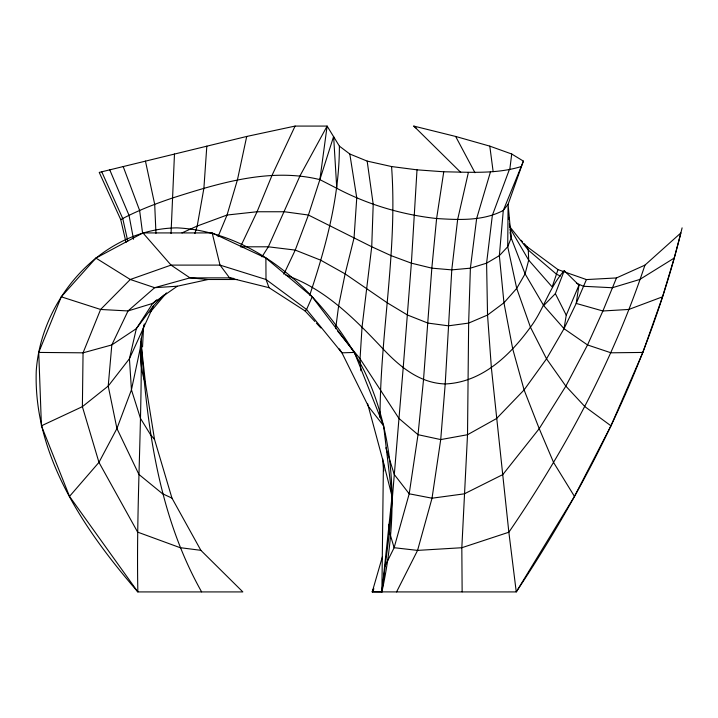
<?xml version="1.0" encoding="UTF-8"?>
<svg xmlns="http://www.w3.org/2000/svg" width="718" height="718" viewBox="0 0 718 718"><rect width="100%" height="100%" fill="white"/><g stroke="black" fill="none" stroke-linecap="round" stroke-linejoin="round"><path stroke-width="1.08" d="M382.416 556.683L372.256 591.856L381.886 591.919L383.43 462.392L367.589 403.588M380.028 417.499C380.091 333.673 397.736 250.483 391.57 166.549L367.167 161.101L349.81 154.011L339.39 146.131L327.121 126.081L295.08 126.081L246.714 136.456L99.237 172.41L120.723 219.591L126.072 242.531M174.474 154.011L171.037 233.503M142.532 346.947L143.636 325.954M391.57 166.549L417.005 169.834L411.378 263.165L403.184 367.984L389.506 532.164L381.886 591.919C397.853 518.881 397.126 439.371 364.268 370.91C327.911 300.142 260.715 231.986 176.951 227.857C101.893 228.8 41.177 298.553 36.25 370.91C33.297 455.67 84.661 530.494 137.856 591.919L242.855 591.919L200.869 550.329L171.952 498.104L154.541 439.479L145.566 383.879L141.078 343.312M309.709 295.188C325.819 246.974 339.39 197.36 339.39 146.131M206.82 146.131L203.894 188.287L197.208 226.026L194.901 233.494M140.782 342.369L140.109 348.975L131.448 389.811L116.926 428.52L98.958 462.374L69.511 496.398L137.856 591.919C136.115 507.294 142.173 422.749 141.168 338.142M381.886 591.919L392.037 496.398L383.618 425.81L354.405 352.43L312.195 296.821L265.884 258.076L212.169 232.919L142.945 232.919L95.916 258.076L61.29 296.821L38.736 352.43L41.429 425.81L69.511 496.398M509.807 169.349L511.719 154.011L489.793 146.131L455.652 136.456L413.801 126.081L460.723 172.383M335.647 328.673L338.672 305.581L345.116 273.881L354.046 237.963L356.756 197.854L349.81 154.011M283.834 274.204L295.242 250.088L308.417 215.032L319.878 179.626L327.121 126.081L300.151 175.533L268.326 246.804L261.98 256.82M285.872 275.12C325.29 288.905 355.132 319.313 383.134 349.011C399.863 366.745 419.68 383.179 445.214 383.959C481.859 382.443 510.094 355.32 530.44 327.193C543.831 309.449 549.225 287.245 564.249 270.668L578.977 285.163L576.213 303.427L564.034 328.682L546.533 358.82L524.095 389.928L496.587 418.513L467.517 434.722L440.726 439.587L418.02 434.677L398.939 418.432L360.041 358.776L337.738 331.249M511.719 154.011L523.377 161.101L521.241 166.549C496.246 174.259 469.563 172.123 443.76 171.79L436.607 218.532L431.832 268.155L423.494 379.993L418.02 434.677L409.197 493.796L394.128 547.708L384.686 566.771M524.158 243.555L527.2 246.812L557.985 269.618L586.426 279.571L616.484 277.938L644.943 265.13L680.879 232.919L674.211 258.076L662.517 296.821L642.861 352.43L610.991 352.807L587.53 344.954L564.034 328.682L566.251 315.211L578.977 285.163M246.714 136.456L237.487 179.626L227.05 215.032L218.039 236.68M468.387 172.41L457.635 219.6L451.775 269.878L445.214 383.959L440.726 439.587L432.03 498.202L417.571 550.392L396.569 591.919L372.256 591.856L373.746 588.85L372.256 591.856M682.1 227.857C650.589 358.381 590.214 480.414 516.26 591.919L396.569 591.919M144.291 323.917C139.274 343.581 138.637 364.582 145.566 383.879M388.887 534.291L389.506 532.164L388.824 524.409M490.493 171.79L476.644 218.532L470.389 268.164L468.648 323.091L467.517 434.722L461.827 547.726L462.141 591.856M336.778 188.296L319.878 179.626L333.628 136.456L336.778 188.296C367.76 204.63 401.829 214.682 436.607 218.532C458.91 219.879 482.927 221.243 503.291 210.446L508.093 204.298L523.377 161.101M557.985 269.618L552.196 286.967L528.69 260.149L510.39 228.862M644.943 265.13C613.253 360.427 565.488 449.495 508.856 532.226L461.827 547.726L417.571 550.392L394.128 547.708L389.506 532.164L388.779 524.364M509.259 169.834L492.36 215.346L486.589 263.174L487.54 315.04L491.399 368.038L508.856 532.226L516.26 591.919L574.454 496.398L610.946 425.81L642.861 352.43M564.034 328.682L543.688 305.581L555.355 293.662L564.249 270.668M521.241 166.549L503.291 210.446L499.351 255.653L503.955 302.79L512.76 349.056L524.095 389.928L539.218 428.655L553.605 462.509L574.454 496.398M616.484 277.938L602.896 310.984L587.53 344.954L565.847 386.131L539.218 428.655L502.806 474.589L464.331 493.831L432.03 498.202L409.197 493.796L394.272 474.499L385.898 447.79M312.195 296.821L306.577 309.476L305.087 310.957L269.035 287.685L229.554 277.866L189.956 277.866L154.666 287.685L128.019 310.948L111.811 344.927L108.212 386.06L116.926 428.52L138.924 474.445L162.474 493.715L171.952 498.104M586.426 279.562L576.213 303.427L602.896 310.984L628.824 309.449L662.517 296.821M295.08 126.081L271.942 175.533L257.062 211.756L240.476 246.804L268.326 246.804L295.242 250.088L320.659 260.158L345.116 273.881L387.181 302.772L407.483 315.014L427.874 323.073L448.427 325.828L468.648 323.091L487.54 315.04L503.955 302.79L516.718 288.394L525.091 273.872L528.69 260.149L528.295 250.088L527.2 246.812M163.722 295.053L153.634 305.572L129.428 358.749L108.212 386.06L82.382 406.666L41.429 425.81M153.634 305.563L136.33 328.656L111.811 344.927L83.055 352.825L38.736 352.43M149.954 312.501L166.45 292.917M156.784 299.819L152.71 303.391L136.33 328.656L129.428 358.749L131.448 389.811L140.477 418.379L150.466 434.605L154.541 439.479M237.021 279.508L208.103 279.499L177.301 286.222L152.71 303.391L128.019 310.948L100.601 309.467L61.29 296.821M674.211 258.076L639.72 279.49L612.31 287.738L583.42 286.276L576.437 283.152M120.723 219.591C137.389 210.652 155.106 203.876 172.993 197.845C219.923 182.884 270.614 167.447 319.878 179.626M181.968 232.91L197.208 226.026L227.05 215.032L257.062 211.756L284.445 211.756L308.417 215.032L371.727 246.75L391.13 255.653L411.378 263.165L431.832 268.155L451.775 269.878L470.389 268.164L486.589 263.174L499.351 255.653L507.725 246.741L511.162 237.954L508.093 204.298L507.725 246.741L516.718 288.394L530.44 327.193L546.533 358.82L565.847 386.131L585.035 406.765L610.946 425.81M177.301 286.222L154.666 287.685L130.272 279.49L95.916 258.076M354.405 352.43L341.947 352.834L306.577 309.476L266.01 279.49L220.013 265.104L171.046 265.104L130.272 279.49L100.601 309.467L83.055 352.825L82.382 406.666L98.958 462.374L137.641 532.119L180.038 547.654L200.869 550.329M417.005 169.834L443.76 171.79M208.103 279.499L189.956 277.866L171.046 265.104L142.945 232.919M233.889 278.458L229.554 277.866L220.013 265.104L212.169 232.919M560.471 276.017L556.477 274.231L528.295 250.088L509.556 226.421M413.801 126.081L416.386 128.226M521.115 240.288L522.632 241.921M305.087 310.957L314.861 321.484M316.36 323.091L320.874 327.955M383.618 425.81L368.585 406.684L341.947 352.834L339.596 349.325M338.95 348.688L340.673 351.497M543.688 305.581L525.091 273.872L511.162 237.954L510.103 229.275M455.652 136.456L474.975 172.742M555.355 293.662L566.251 315.211M201.605 591.856C158.759 515.811 147.046 427.757 141.078 341.992M101.741 171.79L122.742 218.514L127.786 241.167M109.746 169.834L129.025 215.337L133.53 239.238M123.191 166.549L139.615 210.437L142.64 233.583M269.035 287.685L266.01 279.49L265.884 258.076M392.037 496.398L383.43 462.392L383.816 466.817M145.449 161.101L154.693 204.298L155.959 233.332M510.058 232.524L510.498 234.696M367.167 161.101L373.207 204.307L371.727 246.75L362.034 327.175L360.041 358.776L360.876 370.793M489.793 146.131L493.149 171.638M508.64 217.357L508.909 219.52M509.439 223.854L509.834 227.112M382.658 458.631L383.798 470.891"/></g></svg>
